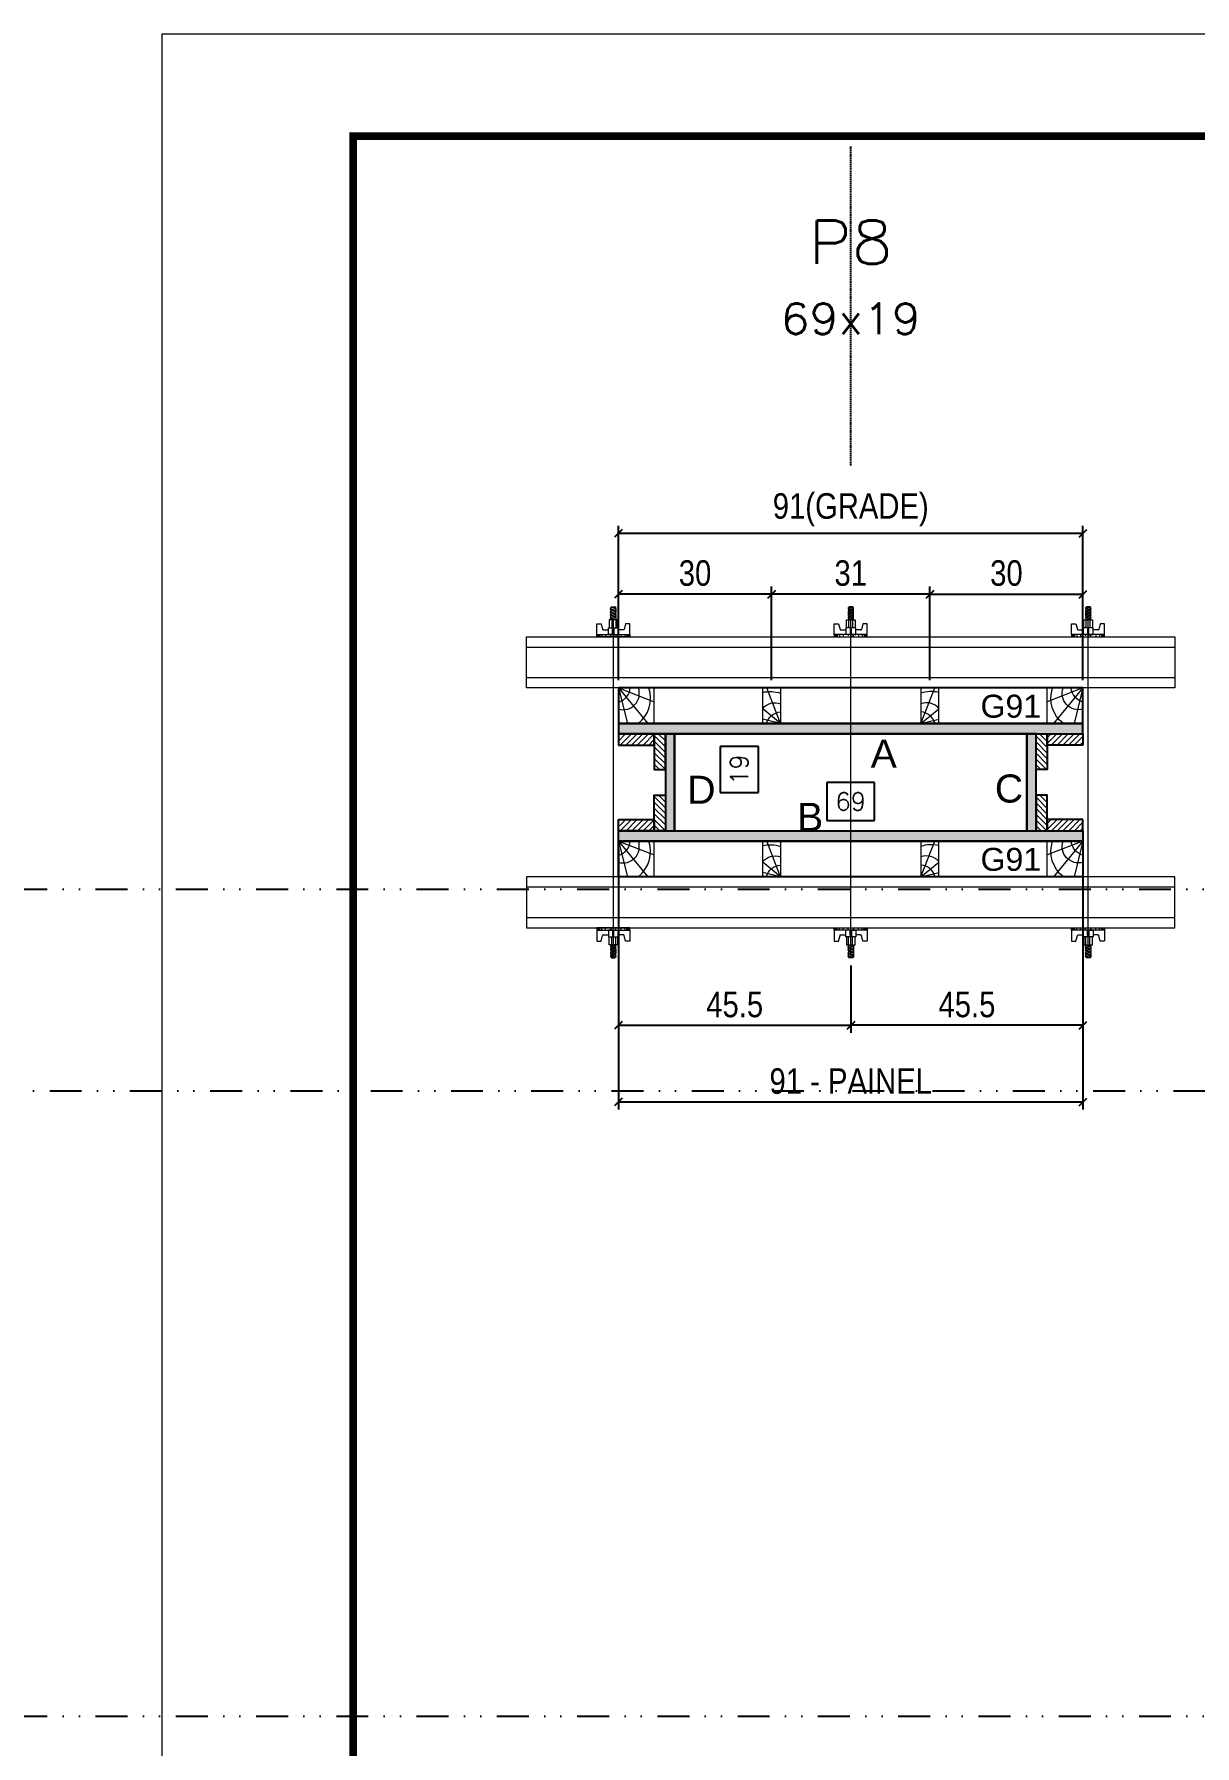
# Model space of a CAD drawing. Extents: x 13770 to 23315, y 867 to 16997.
# Drawn here: x 17519 to 17974, y 12732 to 13403 of the extents above; entities that cross this region are included whole.
import ezdxf
from ezdxf.enums import TextEntityAlignment as Align

# ---------------------------------------------------------------- set-up
doc = ezdxf.new("R2010")
doc.units = 0
for name, pattern in [('DASHED', [0.75, 0.5, -0.25]), ('DIVIDE2', [0.625, 0.25, -0.125, 0, -0.125, 0, -0.125]), ('HIDDEN', [0.375, 0.25, -0.125])]:
    doc.linetypes.add(name, pattern=pattern)
for name, color, linetype in [('CHAPA', 1, 'Continuous'), ('COTA', 241, 'Continuous'), ('MEIO_PONT', 93, 'Continuous'), ('Nível', 160, 'Continuous'), ('Painéis', 200, 'Continuous'), ('SARRAFO', 251, 'Continuous'), ('Texto de Titulo', 7, 'Continuous'), ('Texto Qtd Sarr', 242, 'Continuous'), ('TEXTO_GERAL', 7, 'Continuous')]:
    doc.layers.add(name, color=color, linetype=linetype)
for name, color, linetype, lineweight in [('Folhas', 255, 'Continuous', 9), ('Hachura', 251, 'Continuous', 9), ('Madeira', 126, 'Continuous', 18), ('Perfil Metálico', 224, 'Continuous', 18), ('SARRAFO DE PRESSAO', 251, 'DASHED', 9), ('Texto Seção', 7, 'Continuous', 15)]:
    doc.layers.add(name, color=color, linetype=linetype, lineweight=lineweight)
doc.styles.add('ARIAL', font='arial.ttf')
doc.styles.add('COTA TECNICA 2X', font='techl___.ttf', dxfattribs={"height": 10})
doc.styles.add('ROMANS', font='romans.shx')
doc.styles.add('SANSSERIF', font='sas_____.pfb')
doc.dimstyles.new('SECAO PILAR', dxfattribs={"dimtxt": 10, "dimasz": 3, "dimexe": 3, "dimexo": 3, "dimgap": 3, "dimtad": 1, "dimdec": 1, "dimlfac": 0.5, "dimzin": 12, "dimdsep": 46, "dimtxsty": 'COTA TECNICA 2X', "dimblk1": 'OBLIQUE', "dimblk2": 'OBLIQUE', "dimsah": 1, "dimcen": 0.9, "dimclrd": 256, "dimclre": 256, "dimclrt": 256, "dimadec": 1, "dimazin": 3, "dimtfac": 1, "dimtdec": 1, "dimtmove": 0, "dimatfit": 3, "dimfxl": 1, "dimtolj": 1, "dimtzin": 12, "dimarcsym": 0})
doc.dimstyles.new('SECÇÃO 2', dxfattribs={"dimtxt": 7, "dimasz": 6, "dimexe": 0.18, "dimexo": 2, "dimgap": -4, "dimtad": 3, "dimdec": 1, "dimlfac": 0.5, "dimzin": 12, "dimdsep": 46, "dimtxsty": 'ROMANS', "dimblk": 'ARCHTICK', "dimcen": 0.09, "dimse1": 1, "dimse2": 1, "dimsd1": 1, "dimsd2": 1, "dimclrd": 180, "dimclre": 5, "dimclrt": 1, "dimadec": 0, "dimazin": 3, "dimtfac": 1, "dimtdec": 1, "dimtofl": 0, "dimtmove": 0, "dimatfit": 3, "dimldrblk": 'ARCHTICK', "dimfxl": 1, "dimtolj": 1, "dimtzin": 0, "dimarcsym": 0})
pattern_1 = [(225, (8427.4719, -9800.6957), (1.12253202, -1.12253202), [])]
pattern_2 = [(225, (8624.4719, -9800.6957), (1.12253202, -1.12253202), [])]

# ---------------------------------------------------------------- blocks, each defined once
blk = doc.blocks.new('9999999999')
at = {"layer": 'Folhas'}
blk.add_lwpolyline([(98138.98, 34190.21), (99623.98, 34190.21), (99623.98, 35240.21), (98138.98, 35240.21)], close=True, dxfattribs=at)
at = {"layer": 'Folhas', "color": 30, "const_width": 3}
blk.add_lwpolyline([(98213.98, 34230.21), (99583.98, 34230.21), (99583.98, 35200.21), (98213.98, 35200.21)], close=True, dxfattribs=at)
blk = doc.blocks.new('*D239')
at = {"layer": 'COTA', "color": 180, "lineweight": -2, "transparency": 16777216}
for p, q in [((17848.76, 13109.71), (17830.09, 13109.71)), ((17830.09, 13109.71), (17830.09, 13094.71)), ((17848.76, 13094.71), (17848.76, 13109.71)), ((17830.09, 13094.71), (17848.76, 13094.71))]:
    blk.add_line(p, q, dxfattribs=at)
at = {"layer": 'Defpoints', "color": 0, "transparency": 16777216}
for p in [(17770.42, 13090.71), (17908.42, 13090.71), (17908.42, 13090.71)]:
    blk.add_point(p, dxfattribs=at)
at = {"layer": 'COTA', "color": 1, "transparency": 16777216, "insert": (17839.42, 13102.21), "char_height": 7, "attachment_point": 5, "style": 'ROMANS'}
blk.add_mtext('\\A1;69', dxfattribs=at)
blk = doc.blocks.new('_ArchTick')
at = {"color": 0, "linetype": 'ByBlock', "const_width": 0.15}
blk.add_lwpolyline([(-0.5, -0.5), (0.5, 0.5)], dxfattribs=at)
blk = doc.blocks.new('_Oblique')
at = {"color": 0, "linetype": 'ByBlock', "lineweight": -2}
blk.add_line((-0.5, -0.5), (0.5, 0.5), dxfattribs=at)
blk = doc.blocks.new('*D240')
at = {"layer": 'COTA', "lineweight": -2, "transparency": 16777216}
for p, q in [((17748.42, 13083.71), (17748.42, 12981.51)), ((17930.42, 13083.71), (17930.42, 12981.51)), ((17748.42, 12984.51), (17930.42, 12984.51))]:
    blk.add_line(p, q, dxfattribs=at)
at = {"layer": 'Defpoints', "color": 0, "transparency": 16777216}
for p in [(17748.42, 13086.71), (17930.42, 13086.71), (17930.42, 12984.51)]:
    blk.add_point(p, dxfattribs=at)
at = {"layer": 'COTA', "lineweight": -2, "transparency": 16777216, "xscale": 3, "yscale": 3, "zscale": 3, "rotation": 180}
blk.add_blockref('_Oblique', (17748.42, 12984.51), dxfattribs=at)
at = {"layer": 'COTA', "lineweight": -2, "transparency": 16777216, "xscale": 3, "yscale": 3, "zscale": 3}
blk.add_blockref('_Oblique', (17930.42, 12984.51), dxfattribs=at)
at = {"layer": 'COTA', "transparency": 16777216, "insert": (17839.42, 12992.62), "char_height": 10, "attachment_point": 5, "style": 'COTA TECNICA 2X'}
blk.add_mtext('\\A1;91 - PAINEL', dxfattribs=at)
blk = doc.blocks.new('*D241')
at = {"layer": 'COTA', "lineweight": -2, "transparency": 16777216}
for p, q in [((17748.42, 13049.71), (17748.42, 13011.53)), ((17839.49, 13037.91), (17839.49, 13011.53)), ((17748.42, 13014.53), (17839.49, 13014.53))]:
    blk.add_line(p, q, dxfattribs=at)
at = {"layer": 'Defpoints', "color": 0, "transparency": 16777216}
for p in [(17748.42, 13052.71), (17839.49, 13040.91), (17839.49, 13014.53)]:
    blk.add_point(p, dxfattribs=at)
at = {"layer": 'COTA', "lineweight": -2, "transparency": 16777216, "xscale": 3, "yscale": 3, "zscale": 3, "rotation": 180}
blk.add_blockref('_Oblique', (17748.42, 13014.53), dxfattribs=at)
at = {"layer": 'COTA', "lineweight": -2, "transparency": 16777216, "xscale": 3, "yscale": 3, "zscale": 3}
blk.add_blockref('_Oblique', (17839.49, 13014.53), dxfattribs=at)
at = {"layer": 'COTA', "transparency": 16777216, "insert": (17793.96, 13022.64), "char_height": 10, "attachment_point": 5, "style": 'COTA TECNICA 2X'}
blk.add_mtext('\\A1;45.5', dxfattribs=at)
blk = doc.blocks.new('*D242')
at = {"layer": 'COTA', "lineweight": -2, "transparency": 16777216}
for p, q in [((17930.42, 13049.71), (17930.42, 13011.53)), ((17839.49, 13037.91), (17839.49, 13011.53)), ((17930.42, 13014.53), (17839.49, 13014.53))]:
    blk.add_line(p, q, dxfattribs=at)
at = {"layer": 'Defpoints', "color": 0, "transparency": 16777216}
for p in [(17930.42, 13052.71), (17839.49, 13040.91), (17839.49, 13014.53)]:
    blk.add_point(p, dxfattribs=at)
at = {"layer": 'COTA', "lineweight": -2, "transparency": 16777216, "xscale": 3, "yscale": 3, "zscale": 3, "rotation": 180}
blk.add_blockref('_Oblique', (17839.49, 13014.53), dxfattribs=at)
at = {"layer": 'COTA', "lineweight": -2, "transparency": 16777216, "xscale": 3, "yscale": 3, "zscale": 3}
blk.add_blockref('_Oblique', (17930.42, 13014.53), dxfattribs=at)
at = {"layer": 'COTA', "transparency": 16777216, "insert": (17884.96, 13022.64), "char_height": 10, "attachment_point": 5, "style": 'COTA TECNICA 2X'}
blk.add_mtext('\\A1;45.5', dxfattribs=at)
blk = doc.blocks.new('*D243')
at = {"layer": 'COTA', "color": 180, "lineweight": -2, "transparency": 16777216}
for p, q in [((17803.22, 13123.71), (17788.22, 13123.71)), ((17788.22, 13123.71), (17788.22, 13105.71)), ((17803.22, 13105.71), (17803.22, 13123.71)), ((17788.22, 13105.71), (17803.22, 13105.71))]:
    blk.add_line(p, q, dxfattribs=at)
at = {"layer": 'Defpoints', "color": 0, "transparency": 16777216}
for p in [(17770.42, 13128.71), (17807.22, 13128.71), (17770.42, 13090.71)]:
    blk.add_point(p, dxfattribs=at)
at = {"layer": 'COTA', "color": 1, "transparency": 16777216, "insert": (17795.72, 13114.71), "char_height": 7, "attachment_point": 5, "rotation": 90, "style": 'ROMANS'}
blk.add_mtext('\\A1;19', dxfattribs=at)
blk = doc.blocks.new('titulo1')
at = {"layer": 'Defpoints', "color": 252, "linetype": 'HIDDEN', "ltscale": 2}
blk.add_line((0, 0), (0, 125), dxfattribs=at)
at = {"layer": 'Defpoints', "style": 'ROMANS', "oblique": 15}
blk.add_attdef('FOLHA', text='', height=10, dxfattribs=at).set_placement((0, 15.58), align=Align.MIDDLE_CENTER)
at = {"layer": 'Texto Qtd Sarr', "color": 3, "style": 'ROMANS', "oblique": 15}
for tag, height, p in [('TITULO', 17, (0, 71.45)), ('SEÇÃO', 12, (0, 41.55))]:
    blk.add_attdef(tag, text='', height=height, dxfattribs=at).set_placement(p, align=Align.MIDDLE_CENTER)
blk = doc.blocks.new('PONTALETE')
at = {"layer": 'Madeira'}
for q in [(2.71, 7), (7, 5.76), (7, 1.74)]:
    blk.add_line((0, 0), q, dxfattribs=at)
blk.add_lwpolyline([(0, 0), (7, 0), (7, 7), (0, 7)], close=True, dxfattribs=at)
for centre, radius, start, end in [((2.04, 0.06), 6.23, 37.2818, 109.0913), ((1.09, 0.9), 3.19, 343.603, 109.9847), ((-0.21, -0.78), 3.09, 14.6322, 86.0383)]:
    blk.add_arc(centre, radius, start, end, dxfattribs=at)
blk = doc.blocks.new('*D244')
at = {"layer": 'COTA', "lineweight": -2, "transparency": 16777216}
for p, q in [((17748.42, 13149.71), (17748.42, 13210.27)), ((17930.42, 13149.71), (17930.42, 13210.27)), ((17748.42, 13207.27), (17930.42, 13207.27))]:
    blk.add_line(p, q, dxfattribs=at)
at = {"layer": 'Defpoints', "color": 0, "transparency": 16777216}
for p in [(17930.42, 13207.27), (17748.42, 13146.71), (17930.42, 13146.71)]:
    blk.add_point(p, dxfattribs=at)
at = {"layer": 'COTA', "lineweight": -2, "transparency": 16777216, "xscale": 3, "yscale": 3, "zscale": 3, "rotation": 180}
blk.add_blockref('_Oblique', (17748.42, 13207.27), dxfattribs=at)
at = {"layer": 'COTA', "lineweight": -2, "transparency": 16777216, "xscale": 3, "yscale": 3, "zscale": 3}
blk.add_blockref('_Oblique', (17930.42, 13207.27), dxfattribs=at)
at = {"layer": 'COTA', "transparency": 16777216, "insert": (17839.42, 13216.49), "char_height": 10, "attachment_point": 5, "style": 'COTA TECNICA 2X'}
blk.add_mtext('\\A1;91(GRADE)', dxfattribs=at)
blk = doc.blocks.new('MEIO PONTALETE')
at = {"layer": 'Madeira'}
for q in [(2.71, 7), (3.5, 2.88), (3.5, 0.87)]:
    blk.add_line((0, 0), q, dxfattribs=at)
blk.add_lwpolyline([(0, 0), (3.5, 0), (3.5, 7), (0, 7)], close=True, dxfattribs=at)
for centre, radius, start, end in [((2.04, 0.06), 6.23, 76.4499, 109.0913), ((1.09, 0.9), 3.19, 40.9063, 109.9847), ((-0.21, -0.78), 3.09, 14.6322, 86.0383)]:
    blk.add_arc(centre, radius, start, end, dxfattribs=at)
blk = doc.blocks.new('*D245')
at = {"layer": 'COTA', "lineweight": -2, "transparency": 16777216}
for p, q in [((17870.42, 13149.71), (17870.42, 13186.43)), ((17870.42, 13183.43), (17930.42, 13183.43)), ((17930.42, 13149.71), (17930.42, 13186.43))]:
    blk.add_line(p, q, dxfattribs=at)
at = {"layer": 'Defpoints', "color": 0, "transparency": 16777216}
for p in [(17930.42, 13183.43), (17870.42, 13146.71), (17930.42, 13146.71)]:
    blk.add_point(p, dxfattribs=at)
at = {"layer": 'COTA', "lineweight": -2, "transparency": 16777216, "xscale": 3, "yscale": 3, "zscale": 3, "rotation": 180}
blk.add_blockref('_Oblique', (17870.42, 13183.43), dxfattribs=at)
at = {"layer": 'COTA', "lineweight": -2, "transparency": 16777216, "xscale": 3, "yscale": 3, "zscale": 3}
blk.add_blockref('_Oblique', (17930.42, 13183.43), dxfattribs=at)
at = {"layer": 'COTA', "transparency": 16777216, "insert": (17900.42, 13191.65), "char_height": 10, "attachment_point": 5, "style": 'COTA TECNICA 2X'}
blk.add_mtext('\\A1;30', dxfattribs=at)
blk = doc.blocks.new('*D251')
at = {"layer": 'COTA', "lineweight": -2, "transparency": 16777216}
for p, q in [((17808.42, 13149.71), (17808.42, 13186.43)), ((17870.42, 13183.43), (17808.42, 13183.43)), ((17870.42, 13149.71), (17870.42, 13186.43))]:
    blk.add_line(p, q, dxfattribs=at)
at = {"layer": 'Defpoints', "color": 0, "transparency": 16777216}
for p in [(17808.42, 13183.43), (17808.42, 13146.71), (17870.42, 13146.71)]:
    blk.add_point(p, dxfattribs=at)
at = {"layer": 'COTA', "lineweight": -2, "transparency": 16777216, "xscale": 3, "yscale": 3, "zscale": 3, "rotation": 180}
blk.add_blockref('_Oblique', (17808.42, 13183.43), dxfattribs=at)
at = {"layer": 'COTA', "lineweight": -2, "transparency": 16777216, "xscale": 3, "yscale": 3, "zscale": 3}
blk.add_blockref('_Oblique', (17870.42, 13183.43), dxfattribs=at)
at = {"layer": 'COTA', "transparency": 16777216, "insert": (17839.42, 13191.65), "char_height": 10, "attachment_point": 5, "style": 'COTA TECNICA 2X'}
blk.add_mtext('\\A1;31', dxfattribs=at)
blk = doc.blocks.new('*D252')
at = {"layer": 'COTA', "linetype": 'ByBlock', "lineweight": -2, "transparency": 16777216}
for p, q in [((17748.42, 13149.71), (17748.42, 13186.43)), ((17808.42, 13183.43), (17748.42, 13183.43)), ((17808.42, 13149.71), (17808.42, 13186.43))]:
    blk.add_line(p, q, dxfattribs=at)
at = {"layer": 'Defpoints', "color": 0, "linetype": 'ByBlock', "transparency": 16777216}
for p in [(17748.42, 13183.43), (17748.42, 13146.71), (17808.42, 13146.71)]:
    blk.add_point(p, dxfattribs=at)
at = {"layer": 'COTA', "linetype": 'ByBlock', "lineweight": -2, "transparency": 16777216, "xscale": 3, "yscale": 3, "zscale": 3, "rotation": 180}
blk.add_blockref('_Oblique', (17748.42, 13183.43), dxfattribs=at)
at = {"layer": 'COTA', "linetype": 'ByBlock', "lineweight": -2, "transparency": 16777216, "xscale": 3, "yscale": 3, "zscale": 3}
blk.add_blockref('_Oblique', (17808.42, 13183.43), dxfattribs=at)
at = {"layer": 'COTA', "linetype": 'ByBlock', "transparency": 16777216, "insert": (17778.42, 13191.65), "char_height": 10, "attachment_point": 5, "style": 'COTA TECNICA 2X'}
blk.add_mtext('\\A1;30', dxfattribs=at)
blk = doc.blocks.new('C')
at = {"layer": 'Hachura', "color": 0}
for p, q in [((0, 3.22), (0, -3.22)), ((0.45, 3.22), (0, 3.22)), ((0.46, 3.16), (0, 3.16)), ((0.46, 3.05), (0, 3.05)), ((0.46, 2.88), (0, 2.88)), ((0, 2.75), (0, -1.16)), ((0.46, 2.65), (0, 2.65)), ((0.46, 2.23), (0, 2.23)), ((0.46, 1.51), (0, 1.51)), ((0.39, 0.49), (0.17, 0.49)), ((0.45, -3.23), (0.45, 3.22)), ((0.45, 3.22), (2.58, 3.22)), ((1.74, 0.97), (0.45, 0.97)), ((1.45, 0.1), (0.45, 0.1)), ((1.35, 1.94), (1.35, 0.96)), ((2.58, 2.39), (1.47, 2.09)), ((1.74, -0.97), (1.74, 0.97)), ((1.74, 0.97), (1.74, 0.84)), ((1.74, 0.97), (1.74, 0.84)), ((1.74, 0.84), (3.35, 0.84)), ((3.35, 0.45), (1.74, 0.45)), ((2.58, 3.22), (2.58, 2.39)), ((3.32, 0.84), (3.32, -0.84)), ((3.35, 0.84), (3.35, -0.84)), ((3.68, 0.45), (3.35, 0.45)), ((3.84, -0.52), (3.35, 0.45)), ((3.35, 0.06), (3.67, -0.57)), ((3.68, 0.45), (4.16, -0.52)), ((3.72, 0.5), (4.25, -0.57)), ((4.37, -0.55), (3.83, 0.53)), ((4.15, 0.45), (3.93, 0.45)), ((4.42, -0.52), (3.93, 0.45)), ((4.15, 0.45), (4.26, 0.45)), ((4.26, 0.45), (4.74, -0.52)), ((4.3, 0.5), (4.83, -0.57)), ((4.95, -0.55), (4.41, 0.53)), ((4.51, 0.45), (4.84, 0.45)), ((5, -0.52), (4.51, 0.45)), ((4.84, 0.45), (5.32, -0.52)), ((4.88, 0.5), (5.41, -0.57)), ((5.53, -0.55), (4.99, 0.53)), ((5.58, -0.52), (5.09, 0.45)), ((5.42, 0.45), (5.09, 0.45)), ((5.58, -0.52), (5.09, 0.45)), ((5.42, 0.45), (5.74, -0.19)), ((5.46, 0.5), (5.74, -0.07)), ((5.74, 0.19), (5.57, 0.53)), ((5.74, 0.32), (5.68, 0.45)), ((5.68, 0.45), (5.74, 0.45)), ((5.74, 0.45), (5.9, 0.29)), ((5.74, 0.45), (5.74, -0.52)), ((5.9, -0.36), (5.9, 0.29)), ((0.45, 0), (0, 0)), ((0.46, -1.52), (0, -1.52)), ((0.46, -2.23), (0, -2.23)), ((0.46, -2.65), (0, -2.65)), ((0.46, -2.88), (0, -2.88)), ((0.46, -3.05), (0, -3.05)), ((0.46, -3.16), (0, -3.16)), ((0, -3.22), (2.57, -3.22)), ((0.08, -0.48), (0.29, -0.48)), ((0.29, -0.48), (0.4, -0.48)), ((0.45, 0), (0.45, -0.97)), ((0.45, -0.16), (1.45, -0.16)), ((0.45, -0.65), (0.45, -0.32)), ((0.45, -3.23), (0.45, -0.65)), ((0.45, -0.97), (1.74, -0.97)), ((1.35, -1.94), (1.35, -0.97)), ((2.58, -2.39), (1.47, -2.1)), ((3.35, -0.32), (1.74, -0.32)), ((3.35, -0.84), (1.74, -0.84)), ((2.58, -3.23), (2.58, -2.39)), ((3.35, -0.07), (3.58, -0.52)), ((3.35, -0.52), (3.58, -0.52)), ((3.84, -0.52), (4.16, -0.52)), ((4.42, -0.52), (4.74, -0.52)), ((4.63, -0.52), (4.74, -0.52)), ((5, -0.52), (5.32, -0.52)), ((5.58, -0.52), (5.74, -0.52)), ((5.74, -0.52), (5.9, -0.36)), ((5.74, -0.52), (5.74, -0.52))]:
    blk.add_line(p, q, dxfattribs=at)
for centre, radius, start, end in [((1.52, 1.94), 0.161, 104.7436, 180), ((1.44, -0.03), 0.129, 272.695, 87.305), ((3.81, 0.39), 0.143, 25.5688, 154.4312), ((4.39, 0.39), 0.143, 25.5688, 154.4312), ((4.97, 0.39), 0.143, 25.5688, 154.4312), ((5.55, 0.39), 0.143, 25.5688, 154.4312), ((0.17, -0.37), 0.174, 221.744, 317.8592), ((1.52, -1.94), 0.161, 180, 255.2564), ((3.71, -0.4), 0.174, 222.1408, 318.256), ((4.29, -0.4), 0.174, 222.1408, 318.256), ((4.87, -0.4), 0.174, 222.1408, 318.256), ((5.45, -0.4), 0.174, 222.1408, 318.256), ((5.61, -0.4), 0.174, 317.8592, 318.256)]:
    blk.add_arc(centre, radius, start, end, dxfattribs=at)

msp = doc.modelspace()

# ---------------------------------------------------------------- hatches: boundary and pattern name
at = {"layer": 'Hachura'}
h = msp.add_hatch(color=256, dxfattribs=at)
h.dxf.hatch_style = 1
h.paths.add_polyline_path([(17930.42, 13128.71), (17930.42, 13132.71), (17748.42, 13132.71), (17748.42, 13128.71)])
h = msp.add_hatch(color=256, dxfattribs=at)
h.dxf.hatch_style = 1
h.paths.add_polyline_path([(17930.42, 13128.71), (17930.42, 13132.71), (17748.42, 13132.71), (17748.42, 13128.71)])
h = msp.add_hatch(dxfattribs=at)
h.set_pattern_fill('ANSI31', color=256, scale=0.5, angle=180, style=0)
h.set_pattern_definition(pattern_2)
h.paths.add_polyline_path([(17762.42, 13128.71), (17762.42, 13124.31), (17748.42, 13124.31), (17748.42, 13128.71)])
h = msp.add_hatch(dxfattribs=at)
h.set_pattern_fill('ANSI31', color=256, scale=0.5, angle=90, style=0)
h.set_pattern_definition([(135, (-5162.5844, 22252.6643), (-1.12253202, -1.12253202), [])])
h.paths.add_polyline_path([(17766.82, 13114.71), (17762.42, 13114.71), (17762.42, 13128.71), (17766.82, 13128.71)])
h = msp.add_hatch(color=256, dxfattribs=at)
h.dxf.hatch_style = 1
h.paths.add_polyline_path([(17766.82, 13090.71), (17770.42, 13090.71), (17770.42, 13128.71), (17766.82, 13128.71)])
h = msp.add_hatch(color=256, dxfattribs=at)
h.dxf.hatch_style = 1
h.paths.add_polyline_path([(17766.82, 13090.71), (17770.42, 13090.71), (17770.42, 13128.71), (17766.82, 13128.71)])
h = msp.add_hatch(color=256, dxfattribs=at)
h.dxf.hatch_style = 1
h.paths.add_polyline_path([(17908.42, 13090.71), (17912.02, 13090.71), (17912.02, 13128.71), (17908.42, 13128.71)])
h = msp.add_hatch(color=256, dxfattribs=at)
h.dxf.hatch_style = 1
h.paths.add_polyline_path([(17908.42, 13090.71), (17912.02, 13090.71), (17912.02, 13128.71), (17908.42, 13128.71)])
h = msp.add_hatch(dxfattribs=at)
h.set_pattern_fill('ANSI31', color=256, scale=0.5, angle=90, style=0)
h.set_pattern_definition([(135, (-5190.5844, 22252.6643), (-1.12253202, -1.12253202), [])])
h.paths.add_polyline_path([(17912.02, 13114.71), (17916.42, 13114.71), (17916.42, 13128.71), (17912.02, 13128.71)])
h = msp.add_hatch(dxfattribs=at)
h.set_pattern_fill('ANSI31', color=256, scale=0.5, angle=180, style=0)
h.set_pattern_definition(pattern_1)
h.paths.add_polyline_path([(17916.42, 13128.71), (17916.42, 13124.31), (17930.42, 13124.31), (17930.42, 13128.71)])
h = msp.add_hatch(dxfattribs=at)
h.set_pattern_fill('ANSI31', color=256, scale=0.5, angle=90, style=0)
h.set_pattern_definition([(135, (-5162.5844, 22264.6643), (-1.12253202, -1.12253202), [])])
h.paths.add_polyline_path([(17766.82, 13104.71), (17762.42, 13104.71), (17762.42, 13090.71), (17766.82, 13090.71)])
h = msp.add_hatch(dxfattribs=at)
h.set_pattern_fill('ANSI31', color=256, scale=0.5, angle=90, style=0)
h.set_pattern_definition([(135, (-5190.5844, 22264.6643), (-1.12253202, -1.12253202), [])])
h.paths.add_polyline_path([(17912.02, 13104.71), (17916.42, 13104.71), (17916.42, 13090.71), (17912.02, 13090.71)])
h = msp.add_hatch(dxfattribs=at)
h.set_pattern_fill('ANSI31', color=256, scale=0.5, angle=180, style=0)
h.set_pattern_definition(pattern_2)
h.paths.add_polyline_path([(17762.42, 13090.71), (17762.42, 13095.11), (17748.42, 13095.11), (17748.42, 13090.71)])
h = msp.add_hatch(dxfattribs=at)
h.set_pattern_fill('ANSI31', color=256, scale=0.5, angle=180, style=0)
h.set_pattern_definition(pattern_1)
h.paths.add_polyline_path([(17916.42, 13090.71), (17916.42, 13095.11), (17930.42, 13095.11), (17930.42, 13090.71)])
h = msp.add_hatch(color=256, dxfattribs=at)
h.dxf.hatch_style = 1
h.paths.add_polyline_path([(17930.42, 13090.71), (17930.42, 13086.71), (17748.42, 13086.71), (17748.42, 13090.71)])
h = msp.add_hatch(color=256, dxfattribs=at)
h.dxf.hatch_style = 1
h.paths.add_polyline_path([(17930.42, 13090.71), (17930.42, 13086.71), (17748.42, 13086.71), (17748.42, 13090.71)])

# ---------------------------------------------------------------- linework, layer by layer
for points in [[(17930.42, 13132.71), (17930.42, 13146.71), (17748.42, 13146.71), (17748.42, 13132.71)], [(17930.42, 13086.71), (17930.42, 13072.71), (17748.42, 13072.71), (17748.42, 13086.71)]]:
    msp.add_lwpolyline(points, close=True)
at = {"layer": 'CHAPA'}
for points in [[(17930.42, 13128.71), (17930.42, 13132.71), (17748.42, 13132.71), (17748.42, 13128.71)], [(17930.42, 13128.71), (17930.42, 13132.71), (17748.42, 13132.71), (17748.42, 13128.71)], [(17766.82, 13090.71), (17770.42, 13090.71), (17770.42, 13128.71), (17766.82, 13128.71)], [(17766.82, 13090.71), (17770.42, 13090.71), (17770.42, 13128.71), (17766.82, 13128.71)], [(17908.42, 13090.71), (17912.02, 13090.71), (17912.02, 13128.71), (17908.42, 13128.71)], [(17908.42, 13090.71), (17912.02, 13090.71), (17912.02, 13128.71), (17908.42, 13128.71)], [(17930.42, 13090.71), (17930.42, 13086.71), (17748.42, 13086.71), (17748.42, 13090.71)], [(17930.42, 13090.71), (17930.42, 13086.71), (17748.42, 13086.71), (17748.42, 13090.71)]]:
    msp.add_lwpolyline(points, close=True, dxfattribs=at)
at = {"layer": 'Hachura'}
for p, q in [((17746.42, 13041.91), (17746.41, 13173.71)), ((17839.42, 13041.91), (17839.43, 13173.71)), ((17932.42, 13041.91), (17932.43, 13173.71))]:
    msp.add_line(p, q, dxfattribs=at)
at = {"layer": 'Nível', "color": 4, "linetype": 'DIVIDE2', "ltscale": 50}
for p, q in [((13769.54, 13067.88), (21112.79, 13067.88)), ((15984.5, 12988.88), (21112.79, 12988.88)), ((13769.54, 12743.88), (21112.79, 12743.88))]:
    msp.add_line(p, q, dxfattribs=at)
at = {"layer": 'Painéis'}
msp.add_lwpolyline([(17770.42, 13128.71), (17770.42, 13090.71), (17908.42, 13090.71), (17908.42, 13128.71)], close=True, dxfattribs=at)
at = {"layer": 'Perfil Metálico'}
for points in [[(17966.42, 13166.71), (17966.42, 13146.71), (17712.42, 13146.71), (17712.42, 13166.71)], [(17712.42, 13150.71), (17712.42, 13162.71), (17966.42, 13162.71), (17966.42, 13150.71)], [(17966.42, 13052.71), (17966.42, 13072.71), (17712.42, 13072.71), (17712.42, 13052.71)], [(17712.42, 13068.71), (17712.42, 13056.71), (17966.42, 13056.71), (17966.42, 13068.71)]]:
    msp.add_lwpolyline(points, close=True, dxfattribs=at)
at = {"layer": 'SARRAFO'}
for points in [[(17748.42, 13124.31), (17762.42, 13124.31), (17762.42, 13128.71), (17748.42, 13128.71)], [(17762.42, 13128.71), (17762.42, 13114.71), (17766.82, 13114.71), (17766.82, 13128.71)], [(17916.42, 13128.71), (17916.42, 13114.71), (17912.02, 13114.71), (17912.02, 13128.71)], [(17930.42, 13124.31), (17916.42, 13124.31), (17916.42, 13128.71), (17930.42, 13128.71)], [(17762.42, 13090.71), (17762.42, 13104.71), (17766.82, 13104.71), (17766.82, 13090.71)], [(17916.42, 13090.71), (17916.42, 13104.71), (17912.02, 13104.71), (17912.02, 13090.71)], [(17748.42, 13095.11), (17762.42, 13095.11), (17762.42, 13090.71), (17748.42, 13090.71)], [(17930.42, 13095.11), (17916.42, 13095.11), (17916.42, 13090.71), (17930.42, 13090.71)]]:
    msp.add_lwpolyline(points, close=True, dxfattribs=at)

# ---------------------------------------------------------------- block references
at = {"layer": 'Hachura', "linetype": 'Continuous', "yscale": 2, "zscale": 2}
for p, xscale, rotation in [((17746.42, 13166.71), -2, 270), ((17839.42, 13166.71), 2, 90.00000000000001), ((17932.42, 13166.71), 2, 90.00000000000001), ((17746.42, 13052.71), 2, 270), ((17839.42, 13052.71), -2, 90), ((17932.42, 13052.71), -2, 90)]:
    msp.add_blockref('C', p, dxfattribs=dict(at, xscale=xscale, rotation=rotation))
at = {"layer": 'MEIO_PONT', "yscale": 2, "zscale": 2}
for p, xscale, rotation in [((17748.42, 13146.71), 2, 270), ((17930.42, 13146.71), -2, 90), ((17748.42, 13086.71), 2, 270), ((17930.42, 13086.71), -2, 90)]:
    msp.add_blockref('PONTALETE', p, dxfattribs=dict(at, xscale=xscale, rotation=rotation))
at = {"layer": 'MEIO_PONT', "yscale": 1.999999997962732, "zscale": 1.999999997962732}
for p, xscale in [((17811.92, 13132.71), -1.999999997962732), ((17866.92, 13132.71), 1.999999997962732), ((17811.92, 13072.71), -1.999999997962732), ((17866.92, 13072.71), 1.999999997962732)]:
    msp.add_blockref('MEIO PONTALETE', p, dxfattribs=dict(at, xscale=xscale))
at = {"layer": 'SARRAFO DE PRESSAO', "color": 6, "linetype": 'ByBlock'}
msp.add_blockref('9999999999', (-80569.48, -21837.41), dxfattribs=at)
at = {"layer": 'Texto Seção'}
ref = msp.add_blockref('titulo1', (17839.42, 13233.85), dxfattribs=at)
ref.add_attrib('TITULO', 'P8', dxfattribs={"layer": 'Texto de Titulo', "color": 7, "height": 17, "style": 'ROMANS', "width": 1.1}).set_placement((17839.42, 13321.35), align=Align.MIDDLE_CENTER)
ref.add_attrib('SEÇÃO', '69x19', dxfattribs={"layer": 'Texto de Titulo', "color": 7, "height": 12, "style": 'ROMANS', "width": 1.1}).set_placement((17839.42, 13291.35), align=Align.MIDDLE_CENTER)

# ---------------------------------------------------------------- texts
at = {"layer": 'TEXTO_GERAL', "color": 0, "linetype": 'Continuous', "style": 'SANSSERIF'}
for p in [(17890.28, 13139.55), (17890.28, 13079.55)]:
    msp.add_text('G91', height=9, dxfattribs=at).set_placement(p, align=Align.MIDDLE_LEFT)
at = {"layer": 'TEXTO_GERAL', "style": 'ARIAL'}
for s, p in [('A', (17852.36, 13120.96)), ('D', (17780.92, 13106.82)), ('C', (17901.42, 13107.3)), ('B', (17823.51, 13096.18))]:
    msp.add_text(s, height=11, dxfattribs=at).set_placement(p, align=Align.MIDDLE_CENTER)

# ---------------------------------------------------------------- dimensions: what is measured, and where the dimension line sits
at = {"layer": 'COTA'}
for base, p1, p2, text, picture, middle in [((17930.42, 13207.27), (17748.42, 13146.71), (17930.42, 13146.71), '<>(GRADE)', '*D244', (17839.42, 13216.49)), ((17930.42, 12984.51), (17748.42, 13086.71), (17930.42, 13086.71), '<> - PAINEL', '*D240', (17839.42, 12992.62))]:
    dim = msp.add_linear_dim(base=base, p1=p1, p2=p2, text=text, dimstyle='SECAO PILAR', dxfattribs=at)
    dim.commit()
    dim.dimension.update_dxf_attribs({"geometry": picture, "text_midpoint": middle})
at = {"layer": 'COTA', "linetype": 'ByBlock'}
dim = msp.add_linear_dim(base=(17748.42, 13183.43), p1=(17808.42, 13146.71), p2=(17748.42, 13146.71), dimstyle='SECAO PILAR', override={"dimtmove": 1}, dxfattribs=at)
dim.commit()
dim.dimension.update_dxf_attribs({"geometry": '*D252', "text_midpoint": (17778.42, 13191.65)})
at = {"layer": 'COTA'}
for base, p1, p2, picture, middle in [((17808.42, 13183.43), (17870.42, 13146.71), (17808.42, 13146.71), '*D251', (17839.42, 13191.65)), ((17930.42, 13183.43), (17870.42, 13146.71), (17930.42, 13146.71), '*D245', (17900.42, 13191.65)), ((17839.49, 13014.53), (17748.42, 13052.71), (17839.49, 13040.91), '*D241', (17793.96, 13022.64))]:
    dim = msp.add_linear_dim(base=base, p1=p1, p2=p2, dimstyle='SECAO PILAR', dxfattribs=at)
    dim.commit()
    dim.dimension.update_dxf_attribs({"geometry": picture, "text_midpoint": middle})
dim = msp.add_linear_dim(base=(17807.22, 13128.71), p1=(17770.42, 13090.71), p2=(17770.42, 13128.71), angle=90, dimstyle='SECÇÃO 2', dxfattribs=at)
dim.commit()
dim.dimension.update_dxf_attribs({"geometry": '*D243', "text_midpoint": (17807.22, 13114.71), "dimtype": 160})
dim = msp.add_linear_dim(base=(17908.42, 13090.71), p1=(17770.42, 13090.71), p2=(17908.42, 13090.71), dimstyle='SECÇÃO 2', dxfattribs=at)
dim.commit()
dim.dimension.update_dxf_attribs({"geometry": '*D239', "text_midpoint": (17839.42, 13090.71), "dimtype": 160})
dim = msp.add_linear_dim(base=(17839.49, 13014.53), p1=(17930.42, 13052.71), p2=(17839.49, 13040.91), angle=180, dimstyle='SECAO PILAR', dxfattribs=at)
dim.commit()
dim.dimension.update_dxf_attribs({"geometry": '*D242', "text_midpoint": (17884.96, 13022.64)})

doc.saveas('drawing.dxf')
